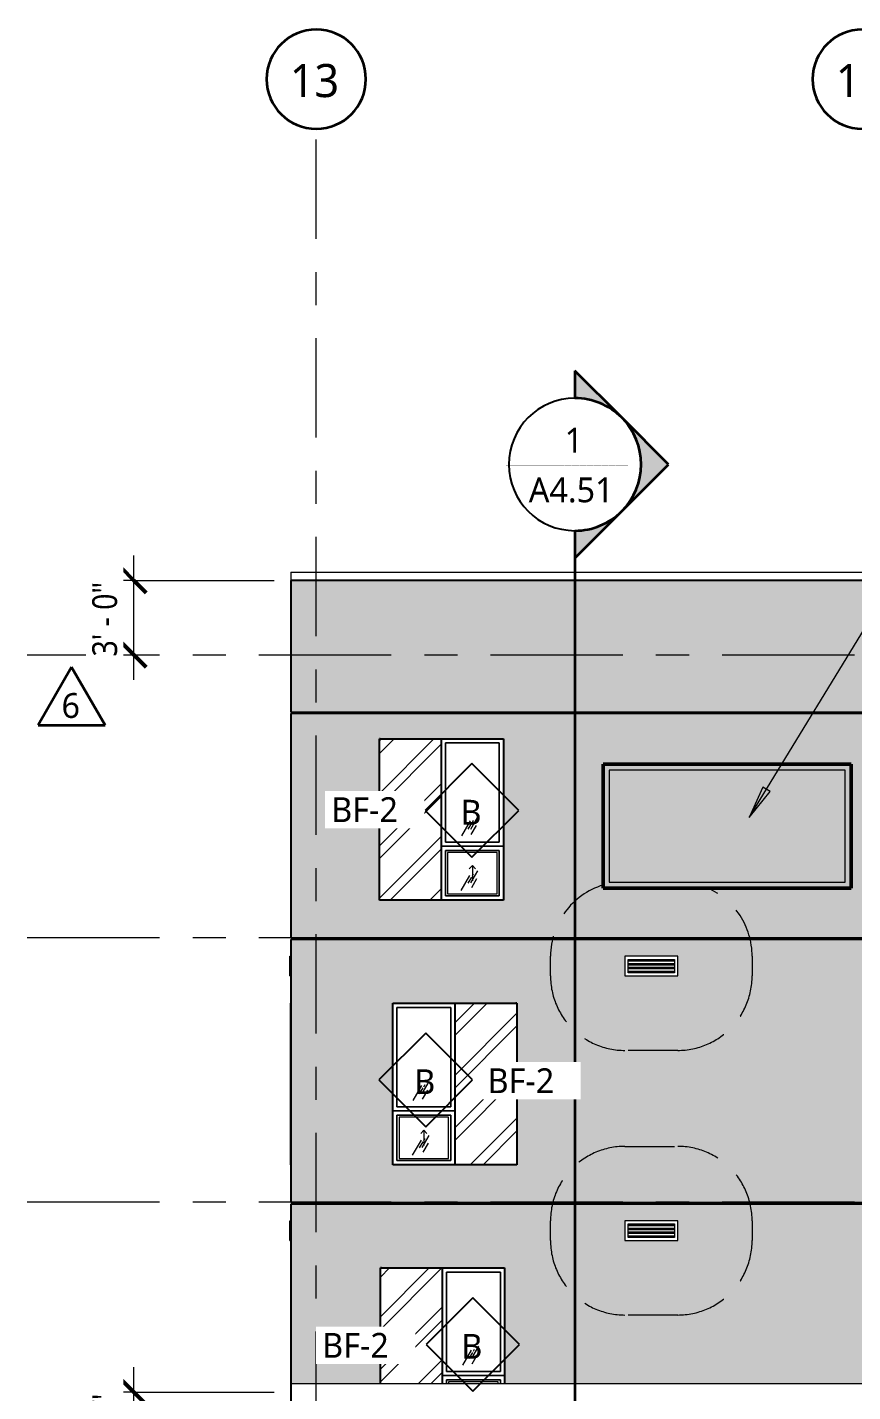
# Model space of a CAD drawing. Header units: inches. Extents: x 6 to 15224, y -733 to 6300.
# Drawn here: x 1318 to 1718, y 5641 to 6300 of the extents above; entities that cross this region are included whole.
import ezdxf

# ---------------------------------------------------------------- set-up
doc = ezdxf.new("R2010")
doc.units = ezdxf.units.IN
doc.header["$MEASUREMENT"] = 0
for name, pattern in [('Center 1_2_', [112, 64, -16, 16, -16]), ('Center 3_8_', [96, 48, -16, 16, -16]), ('Hidden 3_16_', [36, 24, -12])]:
    doc.linetypes.add(name, pattern=pattern)
for name, color, linetype, lineweight in [('A-ANNO-DIMS', 211, 'Continuous', 13), ('A-ANNO-DIMS-128', 211, 'Continuous', 13), ('A-ANNO-NOTE', 131, 'Continuous', 25), ('A-DETL', 90, 'Continuous', 13), ('A-DETL-GENF', 92, 'Continuous', 13), ('A-FLOR-LEVL', 51, 'Continuous', 13), ('A-GENM', 13, 'Continuous', 18), ('A-GLAZ', 151, 'Continuous', 25), ('A-GLAZ-IDEN', 152, 'Continuous', 25), ('A-GLAZ-SILL', 1, 'Continuous', 18), ('A-WALL', 113, 'Continuous', 25), ('A-WALL-PATT', 111, 'Continuous', 25), ('G-ANNO-REVC-IDEN', 71, 'Continuous', 35), ('G-ANNO-SYMB', 111, 'Continuous', 13), ('G-ANNO-TEXT', 231, 'Continuous', 13), ('M-EQPM', 50, 'Continuous', 18), ('M-EQPM-HDLN', 50, 'Hidden 3_16_', 13), ('S-GRID', 1, 'Continuous', 13), ('S-GRID-IDEN', 1, 'Continuous', 35)]:
    doc.layers.add(name, color=color, linetype=linetype, lineweight=lineweight)
doc.styles.add('Open Sans_5', font='OpenSans-Regular.ttf', dxfattribs={"height": 12})
doc.styles.add('Open Sans_6', font='OpenSans-Regular.ttf', dxfattribs={"height": 16})
doc.styles.add('Open Sans_7', font='OpenSans-Regular.ttf', dxfattribs={"height": 2})
doc.styles.add('Open Sans_8', font='OpenSans-Regular.ttf', dxfattribs={"width": 0.88, "height": 12})
doc.dimstyles.new('Linear_-_3_32__1', dxfattribs={"dimscale": 12, "dimtxt": 12.89496, "dimasz": 1, "dimexe": 1, "dimexo": 0.666667, "dimgap": 0.333333, "dimtad": 1, "dimdec": 8, "dimrnd": 0.003906, "dimzin": 3, "dimdsep": 46, "dimlunit": 4, "dimtxsty": 'Open Sans_8', "dimblk1": 'OBLIQUE', "dimblk2": 'OBLIQUE', "dimsah": 1, "dimcen": 0.09, "dimdle": 1, "dimadec": 3, "dimazin": 2, "dimtfac": 1, "dimtdec": 4, "dimtix": 1, "dimtmove": 0, "dimatfit": 3, "dimfxl": 1, "dimtvp": 1, "dimtfill": 1, "dimfrac": 2, "dimtolj": 1, "dimtzin": 0, "dimarcsym": 2})
pattern_1 = [(0, (3669.6447, 0), (5.12, 1.28), [0.16896, -3.671, 0.16896, -3.671, -20.48]), (0, (3669.6447, 0), (5.12, 1.28), [-7.68, 0.16896, -7.511, 0.16896, -3.671, -8.96]), (0, (3669.6447, 0), (5.12, 1.28), [-19.2, 0.16896, -2.391, 0.16896, -6.231]), (120, (3671.5647, 0.64), (-3.66851252, 3.79405007), [0.16896, -3.671, 0.16896, -3.671, -20.48]), (120, (3671.5647, 0.64), (-3.66851252, 3.79405007), [-7.68, 0.16896, -7.511, 0.16896, -3.671, -8.96]), (120, (3671.5647, 0.64), (-3.66851252, 3.79405007), [-19.2, 0.16896, -2.391, 0.16896, -6.231]), (240, (3672.2047, 3.2), (-1.45148748, -5.07405007), [0.16896, -3.671, 0.16896, -3.671, -20.48]), (240, (3672.2047, 3.2), (-1.45148748, -5.07405007), [-7.68, 0.16896, -7.511, 0.16896, -3.671, -8.96]), (240, (3672.2047, 3.2), (-1.45148748, -5.07405007), [-19.2, 0.16896, -2.391, 0.16896, -6.231])]
pattern_2 = [(45, (-1601.527, 0), (-12.671354, 12.671354), []), (45, (-1601.527, 19.2), (-12.671354, 12.671354), [])]

# ---------------------------------------------------------------- blocks, each defined once
blk = doc.blocks.new('1-2 WD Adaptive-Recess-TS - 2_-6_x6_-6_ - 2_-6_ Recess L-12471049-WEST ELEVATION')
at = {"layer": 'A-GLAZ', "lineweight": 13}
h = blk.add_hatch(dxfattribs=at)
h.set_pattern_fill('FP_71', color=256, style=0, pattern_type=2)
h.set_pattern_definition([(45.064, (-1646.699, 0), (-12.699375, 12.61497), []), (45.064, (-1646.699, 19.2), (-12.699375, 12.61497), [])])
h.paths.add_polyline_path([(-3782.03, 5878.5), (-3752.5, 5878.5), (-3752.5, 5956.5), (-3782.5, 5956.5), (-3782.5, 5878.5)])
h = blk.add_hatch(dxfattribs=at)
h.set_pattern_fill('FP_73', color=256, style=0, pattern_type=2)
h.set_pattern_definition([(59.808, (-3730.003, 5944.306), (144.0017, 239.99866), [9, -754.581]), (59.808, (-3730.737, 5937.693), (144.0017, 239.99866), [12, -751.581]), (59.808, (-3725.552, 5943.123), (144.0017, 239.99866), [6, -757.581]), (59.808, (-3727.141, 5940.344), (144.0017, 239.99866), [2, -761.581]), (59.808, (-3724.446, 5941.098), (144.0017, 239.99866), [15, -748.581]), (59.808, (-3699.028, 5910.904), (144.0017, 239.99866), [5.063, -758.519]), (59.808, (-3699.469, 5913.168), (144.0017, 239.99866), [6.75, -756.831]), (59.808, (-3700.678, 5913.025), (144.0017, 239.99866), [3.375, -760.206]), (59.808, (-3698.647, 5916.529), (144.0017, 239.99866), [1.125, -762.456]), (59.808, (-3703.861, 5909.797), (144.0017, 239.99866), [8.437, -755.144])])
h.paths.add_polyline_path([(-3750.5, 5906.5), (-3724.5, 5906.5), (-3724.5, 5954.5), (-3750.5, 5954.5), (-3750.5, 5921.14)])
at = {"layer": 'A-GLAZ-SILL', "lineweight": 13}
h = blk.add_hatch(dxfattribs=at)
h.set_pattern_fill('FP_72', color=256, style=0, pattern_type=2)
h.set_pattern_definition([(59.808, (-3730.003, 5918.306), (144.0017, 239.99866), [9, -754.581]), (59.808, (-3730.737, 5911.693), (144.0017, 239.99866), [12, -751.581]), (59.808, (-3725.552, 5917.123), (144.0017, 239.99866), [6, -757.581]), (59.808, (-3727.141, 5914.344), (144.0017, 239.99866), [2, -761.581]), (59.808, (-3724.446, 5915.098), (144.0017, 239.99866), [15, -748.581]), (59.808, (-3699.028, 5884.904), (144.0017, 239.99866), [5.062, -758.519]), (59.808, (-3699.469, 5887.168), (144.0017, 239.99866), [6.75, -756.831]), (59.808, (-3700.678, 5887.025), (144.0017, 239.99866), [3.375, -760.206]), (59.808, (-3698.647, 5890.529), (144.0017, 239.99866), [1.125, -762.456]), (59.808, (-3703.861, 5883.797), (144.0017, 239.99866), [8.438, -755.144])])
h.paths.add_polyline_path([(-3729.5, 5881.5), (-3725.5, 5881.5), (-3725.5, 5901.5), (-3749.5, 5901.5), (-3749.5, 5881.5)])
at = {"layer": 'A-GLAZ'}
for p, q in [((-3782.5, 5878.5), (-3782.5, 5956.5)), ((-3782.03, 5956.5), (-3782.5, 5956.5)), ((-3752.5, 5878.5), (-3752.5, 5956.5)), ((-3782.03, 5878.5), (-3782.5, 5878.5))]:
    blk.add_line(p, q, dxfattribs=at)
at = {"layer": 'A-GLAZ', "lineweight": 13}
for p, q in [((-3782.03, 5956.5), (-3722.5, 5956.5)), ((-3724.5, 5954.5), (-3750.5, 5954.5)), ((-3750.5, 5954.5), (-3750.5, 5906.5)), ((-3724.5, 5906.5), (-3724.5, 5954.5)), ((-3722.5, 5956.5), (-3722.5, 5878.5)), ((-3752.5, 5904.5), (-3722.5, 5904.5)), ((-3722.5, 5904.5), (-3752.5, 5904.5)), ((-3750.5, 5906.5), (-3724.5, 5906.5)), ((-3724.5, 5902.5), (-3750.5, 5902.5)), ((-3750.5, 5902.5), (-3750.5, 5880.5)), ((-3724.5, 5880.5), (-3724.5, 5902.5)), ((-3722.5, 5878.5), (-3782.03, 5878.5)), ((-3750.5, 5880.5), (-3724.5, 5880.5))]:
    blk.add_line(p, q, dxfattribs=at)
at = {"layer": 'A-GLAZ', "linetype": 'Hidden 3_16_', "lineweight": 13}
for q in [(-3739, 5893.67), (-3736, 5893.67), (-3737.5, 5887.83)]:
    blk.add_line((-3737.5, 5895.17), q, dxfattribs=at)
at = {"layer": 'A-GLAZ-SILL'}
for p, q in [((-3750.5, 5954.5), (-3724.5, 5954.5)), ((-3750.5, 5906.5), (-3750.5, 5954.5)), ((-3724.5, 5954.5), (-3750.5, 5954.5)), ((-3750.5, 5954.5), (-3750.5, 5906.5)), ((-3724.5, 5954.5), (-3724.5, 5906.5)), ((-3724.5, 5906.5), (-3724.5, 5954.5)), ((-3724.5, 5906.5), (-3750.5, 5906.5)), ((-3750.5, 5906.5), (-3724.5, 5906.5)), ((-3750.5, 5902.5), (-3724.5, 5902.5)), ((-3750.5, 5880.5), (-3750.5, 5902.5)), ((-3724.5, 5902.5), (-3750.5, 5902.5)), ((-3750.5, 5902.5), (-3750.5, 5880.5)), ((-3725.5, 5901.5), (-3749.5, 5901.5)), ((-3749.5, 5901.5), (-3749.5, 5881.5)), ((-3725.5, 5881.5), (-3725.5, 5901.5)), ((-3724.5, 5902.5), (-3724.5, 5880.5)), ((-3724.5, 5880.5), (-3724.5, 5902.5)), ((-3749.5, 5881.5), (-3725.5, 5881.5)), ((-3724.5, 5880.5), (-3750.5, 5880.5)), ((-3750.5, 5880.5), (-3724.5, 5880.5))]:
    blk.add_line(p, q, dxfattribs=at)
blk = doc.blocks.new('1-2 WD Adaptive-Recess-TS - 2_-6_x6_-6_ - 2_-6_ Recess L-V18-WEST ELEVATION')
at = {"layer": 'A-GLAZ', "lineweight": 13}
h = blk.add_hatch(dxfattribs=at)
h.set_pattern_fill('FP_74', color=256, style=0, pattern_type=2)
h.set_pattern_definition([(45.064, (-1646.697, 0), (-12.699375, 12.61497), []), (45.064, (-1646.697, 19.2), (-12.699375, 12.61497), [])])
h.paths.add_polyline_path([(-3761.75, 5644.75), (-3752, 5644.75), (-3752, 5700.75), (-3782, 5700.75), (-3782, 5644.75)])
h = blk.add_hatch(dxfattribs=at)
h.set_pattern_fill('FP_76', color=256, style=0, pattern_type=2)
h.set_pattern_definition([(59.808, (-3729.503, 5688.556), (144.0017, 239.99866), [9, -754.581]), (59.808, (-3730.237, 5681.943), (144.0017, 239.99866), [12, -751.581]), (59.808, (-3725.052, 5687.373), (144.0017, 239.99866), [6, -757.581]), (59.808, (-3726.641, 5684.594), (144.0017, 239.99866), [2, -761.581]), (59.808, (-3723.946, 5685.348), (144.0017, 239.99866), [15, -748.581]), (59.808, (-3698.528, 5655.154), (144.0017, 239.99866), [5.063, -758.519]), (59.808, (-3698.969, 5657.418), (144.0017, 239.99866), [6.75, -756.831]), (59.808, (-3700.178, 5657.275), (144.0017, 239.99866), [3.375, -760.206]), (59.808, (-3698.147, 5660.779), (144.0017, 239.99866), [1.125, -762.456]), (59.808, (-3703.361, 5654.047), (144.0017, 239.99866), [8.437, -755.144])])
h.paths.add_polyline_path([(-3750, 5650.75), (-3724, 5650.75), (-3724, 5698.75), (-3750, 5698.75), (-3750, 5676.75)])
at = {"layer": 'A-GLAZ-SILL', "lineweight": 13}
h = blk.add_hatch(dxfattribs=at)
h.set_pattern_fill('FP_75', color=256, style=0, pattern_type=2)
h.set_pattern_definition([(59.808, (-3729.503, 5662.556), (144.0017, 239.99866), [9, -754.581]), (59.808, (-3730.237, 5655.943), (144.0017, 239.99866), [12, -751.581]), (59.808, (-3725.052, 5661.373), (144.0017, 239.99866), [6, -757.581]), (59.808, (-3726.641, 5658.594), (144.0017, 239.99866), [2, -761.581]), (59.808, (-3723.946, 5659.348), (144.0017, 239.99866), [15, -748.581]), (59.808, (-3698.528, 5629.154), (144.0017, 239.99866), [5.062, -758.519]), (59.808, (-3698.969, 5631.418), (144.0017, 239.99866), [6.75, -756.831]), (59.808, (-3700.178, 5631.275), (144.0017, 239.99866), [3.375, -760.206]), (59.808, (-3698.147, 5634.779), (144.0017, 239.99866), [1.125, -762.456]), (59.808, (-3703.361, 5628.047), (144.0017, 239.99866), [8.438, -755.144])])
h.paths.add_polyline_path([(-3748, 5644.75), (-3725, 5644.75), (-3725, 5645.75), (-3749, 5645.75), (-3749, 5644.75)])
at = {"layer": 'A-GLAZ'}
for p, q in [((-3782, 5644.75), (-3782, 5700.75)), ((-3781.53, 5700.75), (-3782, 5700.75)), ((-3752, 5644.75), (-3752, 5700.75))]:
    blk.add_line(p, q, dxfattribs=at)
at = {"layer": 'A-GLAZ', "lineweight": 13}
for p, q in [((-3781.53, 5700.75), (-3722, 5700.75)), ((-3724, 5698.75), (-3750, 5698.75)), ((-3750, 5698.75), (-3750, 5650.75)), ((-3724, 5650.75), (-3724, 5698.75)), ((-3722, 5700.75), (-3722, 5644.75)), ((-3750, 5650.75), (-3724, 5650.75)), ((-3752, 5648.75), (-3722, 5648.75)), ((-3722, 5648.75), (-3752, 5648.75)), ((-3724, 5646.75), (-3750, 5646.75)), ((-3750, 5646.75), (-3750, 5644.75)), ((-3724, 5644.75), (-3724, 5646.75))]:
    blk.add_line(p, q, dxfattribs=at)
at = {"layer": 'A-GLAZ-SILL'}
for p, q in [((-3750, 5698.75), (-3724, 5698.75)), ((-3750, 5650.75), (-3750, 5698.75)), ((-3724, 5698.75), (-3750, 5698.75)), ((-3750, 5698.75), (-3750, 5650.75)), ((-3724, 5698.75), (-3724, 5650.75)), ((-3724, 5650.75), (-3724, 5698.75)), ((-3724, 5650.75), (-3750, 5650.75)), ((-3750, 5650.75), (-3724, 5650.75)), ((-3750, 5646.75), (-3724, 5646.75)), ((-3750, 5644.75), (-3750, 5646.75)), ((-3724, 5646.75), (-3750, 5646.75)), ((-3750, 5646.75), (-3750, 5644.75)), ((-3725, 5645.75), (-3749, 5645.75)), ((-3749, 5645.75), (-3749, 5644.75)), ((-3725, 5644.75), (-3725, 5645.75)), ((-3724, 5646.75), (-3724, 5644.75)), ((-3724, 5644.75), (-3724, 5646.75))]:
    blk.add_line(p, q, dxfattribs=at)
blk = doc.blocks.new('1-2 WD Adaptive-Recess-TS - 2_-6_x6_-6_ - 2_-6_ Recess R-12470995-WEST ELEVATION')
at = {"layer": 'A-GLAZ', "lineweight": 13}
h = blk.add_hatch(dxfattribs=at)
h.set_pattern_fill('FP_79', color=256, style=0, pattern_type=2)
h.set_pattern_definition([(59.808, (-3753.503, 5816.431), (144.0017, 239.99866), [9, -754.581]), (59.808, (-3754.237, 5809.818), (144.0017, 239.99866), [12, -751.581]), (59.808, (-3749.052, 5815.248), (144.0017, 239.99866), [6, -757.581]), (59.808, (-3750.641, 5812.469), (144.0017, 239.99866), [2, -761.581]), (59.808, (-3747.946, 5813.223), (144.0017, 239.99866), [15, -748.581]), (59.808, (-3722.528, 5783.029), (144.0017, 239.99866), [5.063, -758.519]), (59.808, (-3722.969, 5785.293), (144.0017, 239.99866), [6.75, -756.831]), (59.808, (-3724.178, 5785.15), (144.0017, 239.99866), [3.375, -760.206]), (59.808, (-3722.147, 5788.654), (144.0017, 239.99866), [1.125, -762.456]), (59.808, (-3727.361, 5781.922), (144.0017, 239.99866), [8.437, -755.144])])
h.paths.add_polyline_path([(-3748, 5778.62), (-3748, 5826.62), (-3774, 5826.62), (-3774, 5778.62), (-3761.75, 5778.62)])
h = blk.add_hatch(dxfattribs=at)
h.set_pattern_fill('FP_77', color=256, style=0, pattern_type=2)
h.set_pattern_definition([(45.064, (-1575.361, 0), (-12.64331, 12.67116), []), (45.064, (-1575.361, 19.2), (-12.64331, 12.67116), [])])
h.paths.add_polyline_path([(-3716, 5750.62), (-3716, 5828.62), (-3746, 5828.62), (-3746, 5750.62), (-3716.47, 5750.62)])
at = {"layer": 'A-GLAZ-SILL', "lineweight": 13}
h = blk.add_hatch(dxfattribs=at)
h.set_pattern_fill('FP_78', color=256, style=0, pattern_type=2)
h.set_pattern_definition([(59.808, (-3753.503, 5790.431), (144.0017, 239.99866), [9, -754.581]), (59.808, (-3754.237, 5783.818), (144.0017, 239.99866), [12, -751.581]), (59.808, (-3749.052, 5789.248), (144.0017, 239.99866), [6, -757.581]), (59.808, (-3750.641, 5786.469), (144.0017, 239.99866), [2, -761.581]), (59.808, (-3747.946, 5787.223), (144.0017, 239.99866), [15, -748.581]), (59.808, (-3722.528, 5757.029), (144.0017, 239.99866), [5.062, -758.519]), (59.808, (-3722.969, 5759.293), (144.0017, 239.99866), [6.75, -756.831]), (59.808, (-3724.178, 5759.15), (144.0017, 239.99866), [3.375, -760.206]), (59.808, (-3722.147, 5762.654), (144.0017, 239.99866), [1.125, -762.456]), (59.808, (-3727.361, 5755.922), (144.0017, 239.99866), [8.438, -755.144])])
h.paths.add_polyline_path([(-3757.54, 5753.62), (-3749, 5753.62), (-3749, 5773.62), (-3773, 5773.62), (-3773, 5753.62), (-3761.75, 5753.62)])
at = {"layer": 'A-GLAZ', "lineweight": 13}
for p, q in [((-3776, 5828.62), (-3716.47, 5828.62)), ((-3776, 5750.62), (-3776, 5828.62)), ((-3748, 5826.62), (-3774, 5826.62)), ((-3774, 5826.62), (-3774, 5778.62)), ((-3748, 5778.62), (-3748, 5826.62)), ((-3776, 5776.62), (-3746, 5776.62)), ((-3746, 5776.62), (-3776, 5776.62)), ((-3774, 5778.62), (-3748, 5778.62)), ((-3748, 5774.62), (-3774, 5774.62)), ((-3774, 5774.62), (-3774, 5752.62)), ((-3748, 5752.62), (-3748, 5774.62)), ((-3716.47, 5750.62), (-3776, 5750.62)), ((-3774, 5752.62), (-3748, 5752.62))]:
    blk.add_line(p, q, dxfattribs=at)
at = {"layer": 'A-GLAZ'}
for p, q in [((-3746, 5828.62), (-3746, 5750.62)), ((-3716, 5828.62), (-3716.47, 5828.62)), ((-3716, 5828.62), (-3716, 5750.62)), ((-3716, 5750.62), (-3716.47, 5750.62))]:
    blk.add_line(p, q, dxfattribs=at)
at = {"layer": 'A-GLAZ', "linetype": 'Hidden 3_16_', "lineweight": 13}
for q in [(-3762.5, 5765.79), (-3759.5, 5765.79), (-3761, 5759.96)]:
    blk.add_line((-3761, 5767.29), q, dxfattribs=at)
at = {"layer": 'A-GLAZ-SILL'}
for p, q in [((-3774, 5826.62), (-3748, 5826.62)), ((-3774, 5778.62), (-3774, 5826.62)), ((-3748, 5826.62), (-3774, 5826.62)), ((-3774, 5826.62), (-3774, 5778.62)), ((-3748, 5826.62), (-3748, 5778.62)), ((-3748, 5778.62), (-3748, 5826.62)), ((-3748, 5778.62), (-3774, 5778.62)), ((-3774, 5778.62), (-3748, 5778.62)), ((-3774, 5774.62), (-3748, 5774.62)), ((-3774, 5752.62), (-3774, 5774.62)), ((-3748, 5774.62), (-3774, 5774.62)), ((-3774, 5774.62), (-3774, 5752.62)), ((-3749, 5773.62), (-3773, 5773.62)), ((-3773, 5773.62), (-3773, 5753.62)), ((-3749, 5753.62), (-3749, 5773.62)), ((-3748, 5774.62), (-3748, 5752.62)), ((-3748, 5752.62), (-3748, 5774.62)), ((-3748, 5752.62), (-3774, 5752.62)), ((-3774, 5752.62), (-3748, 5752.62)), ((-3773, 5753.62), (-3749, 5753.62))]:
    blk.add_line(p, q, dxfattribs=at)
blk = doc.blocks.new('1-2 WD Adaptive-Recess-TS - 4_-0_x6_-6_ - 1_-6_ Recess R-V26-WEST ELEVATION')
at = {"layer": 'A-GLAZ', "lineweight": 13}
h = blk.add_hatch(dxfattribs=at)
h.set_pattern_fill('FP_70', color=256, style=0, pattern_type=2)
h.set_pattern_definition(pattern_2)
h.paths.add_polyline_path([(-3825.34, 5878.5), (-3825.31, 5878.5), (-3825.34, 5886.68)])
at = {"layer": 'A-GLAZ'}
for p, q in [((-3825.34, 5956.5), (-3825.34, 5878.5)), ((-3825.31, 5956.5), (-3825.34, 5956.5)), ((-3825.31, 5878.5), (-3825.34, 5878.5))]:
    blk.add_line(p, q, dxfattribs=at)
blk = doc.blocks.new('1-2 WD Adaptive-Recess-TS - 4_-0_x6_-6_ - 1_-6_ Recess R-V28-WEST ELEVATION')
at = {"layer": 'A-GLAZ', "lineweight": 13}
h = blk.add_hatch(dxfattribs=at)
h.set_pattern_fill('FP_70', color=256, style=0, pattern_type=2)
h.set_pattern_definition(pattern_2)
h.paths.add_polyline_path([(-3825.34, 5622.75), (-3825.31, 5622.75), (-3825.34, 5628.2)])
at = {"layer": 'A-GLAZ'}
for p, q in [((-3825.34, 5700.75), (-3825.34, 5622.75)), ((-3825.31, 5700.75), (-3825.34, 5700.75)), ((-3825.31, 5622.75), (-3825.34, 5622.75))]:
    blk.add_line(p, q, dxfattribs=at)
blk = doc.blocks.new('1-2 WD Adaptive-Recess-TS - 2_-6_x6_-6_ - 2_-6_ Recess L-V32-WEST ELEVATION')
at = {"layer": 'A-GLAZ', "lineweight": 13}
h = blk.add_hatch(dxfattribs=at)
h.set_pattern_fill('FP_97', color=256, style=0, pattern_type=2)
h.set_pattern_definition([(86.194, (-3770.667, 0), (-2.5137952, -12.4475912), []), (86.194, (-3770.667, 19.2), (-2.5137952, -12.4475912), [])])
h.paths.add_polyline_path([(-3825.34, 5750.62), (-3825.31, 5750.62), (-3825.34, 5766.06)])
at = {"layer": 'A-GLAZ'}
blk.add_line((-3825.34, 5750.62), (-3825.34, 5828.62), dxfattribs=at)
blk = doc.blocks.new('ME Louvers w Trim-AM - 24_ x 8_-17810123-WEST ELEVATION')
at = {"layer": 'M-EQPM'}
for p, q in [((-3825.8125, 5458.25), (-3825.8125, 5467.75)), ((-3825.8125, 5467.75), (-3825.3125, 5467.75)), ((-3825.8125, 5458.25), (-3825.3125, 5458.25))]:
    blk.add_line(p, q, dxfattribs=at)
blk = doc.blocks.new('ME Louvers w Trim-AM - 24_ x 8_-17810062-WEST ELEVATION')
at = {"layer": 'A-GENM', "lineweight": 13}
for p, q in [((-3639.75, 5721.5), (-3662.25, 5721.5)), ((-3662.25, 5721.23), (-3639.75, 5721.23)), ((-3639.75, 5719.85), (-3662.25, 5719.85)), ((-3639.75, 5719.7), (-3662.25, 5719.7)), ((-3639.75, 5719.65), (-3662.25, 5719.65)), ((-3662.25, 5719.38), (-3639.75, 5719.38)), ((-3639.75, 5718), (-3662.25, 5718)), ((-3639.75, 5717.85), (-3662.25, 5717.85)), ((-3639.75, 5717.8), (-3662.25, 5717.8)), ((-3662.25, 5717.53), (-3639.75, 5717.53)), ((-3639.75, 5716.15), (-3662.25, 5716.15)), ((-3639.75, 5716), (-3662.25, 5716))]:
    blk.add_line(p, q, dxfattribs=at)
at = {"layer": 'M-EQPM'}
for p, q in [((-3638.25, 5723.5), (-3663.75, 5723.5)), ((-3663.75, 5723.5), (-3663.75, 5714)), ((-3638.25, 5714), (-3638.25, 5723.5)), ((-3662.25, 5715.5), (-3662.25, 5722)), ((-3662.25, 5722), (-3639.75, 5722)), ((-3639.75, 5722), (-3639.75, 5715.5)), ((-3663.75, 5714), (-3638.25, 5714)), ((-3639.75, 5715.5), (-3662.25, 5715.5))]:
    blk.add_line(p, q, dxfattribs=at)
at = {"layer": 'M-EQPM-HDLN'}
for p, q in [((-3663.75, 5759.5), (-3638.25, 5759.5)), ((-3699.75, 5714), (-3699.75, 5723.5)), ((-3602.25, 5723.5), (-3602.25, 5714)), ((-3638.25, 5678), (-3663.75, 5678))]:
    blk.add_line(p, q, dxfattribs=at)
for centre, start, end in [((-3663.75, 5723.5), 90, 180), ((-3638.25, 5723.5), 0, 90), ((-3663.75, 5714), 180, 270), ((-3638.25, 5714), 270, 0)]:
    blk.add_arc(centre, 36, start, end, dxfattribs=at)
blk = doc.blocks.new('ME Louvers w Trim-AM - 24_ x 8_-V53-WEST ELEVATION')
at = {"layer": 'A-GENM', "lineweight": 13}
for p, q in [((-3639.75, 5849.37), (-3662.25, 5849.37)), ((-3662.25, 5849.11), (-3639.75, 5849.11)), ((-3639.75, 5847.72), (-3662.25, 5847.72)), ((-3639.75, 5847.57), (-3662.25, 5847.57)), ((-3639.75, 5847.52), (-3662.25, 5847.52)), ((-3662.25, 5847.26), (-3639.75, 5847.26)), ((-3639.75, 5845.87), (-3662.25, 5845.87)), ((-3639.75, 5845.72), (-3662.25, 5845.72)), ((-3639.75, 5845.67), (-3662.25, 5845.67)), ((-3662.25, 5845.41), (-3639.75, 5845.41)), ((-3639.75, 5844.02), (-3662.25, 5844.02)), ((-3639.75, 5843.87), (-3662.25, 5843.87))]:
    blk.add_line(p, q, dxfattribs=at)
at = {"layer": 'M-EQPM'}
for p, q in [((-3638.25, 5851.37), (-3663.75, 5851.37)), ((-3663.75, 5851.37), (-3663.75, 5841.87)), ((-3662.25, 5843.37), (-3662.25, 5849.87)), ((-3662.25, 5849.87), (-3639.75, 5849.87)), ((-3639.75, 5849.87), (-3639.75, 5843.37)), ((-3638.25, 5841.87), (-3638.25, 5851.37)), ((-3663.75, 5841.87), (-3638.25, 5841.87)), ((-3639.75, 5843.37), (-3662.25, 5843.37))]:
    blk.add_line(p, q, dxfattribs=at)
at = {"layer": 'M-EQPM-HDLN'}
for p, q in [((-3699.75, 5841.87), (-3699.75, 5851.37)), ((-3602.25, 5851.37), (-3602.25, 5841.87)), ((-3638.25, 5805.87), (-3663.75, 5805.87))]:
    blk.add_line(p, q, dxfattribs=at)
for centre, start, end in [((-3663.75, 5851.37), 107.079, 180), ((-3638.25, 5851.37), 0, 66.32542), ((-3663.75, 5841.87), 180, 270), ((-3638.25, 5841.87), 270, 0)]:
    blk.add_arc(centre, 36, start, end, dxfattribs=at)
blk = doc.blocks.new('Grid - AN Grid Head-AM-799031-WEST ELEVATION')
at = {"layer": 'S-GRID-IDEN'}
for start, end in [(360, 180), (180, 360)]:
    blk.add_arc((-24, 6275.21), 24, start, end, dxfattribs=at)
blk = doc.blocks.new('TAG Window-AM - Standard-51685-WEST ELEVATION')
at = {"layer": 'A-GLAZ-IDEN'}
for p, q in [((-3095.5, 5558.5), (-3118.13, 5535.88)), ((-3072.87, 5535.88), (-3095.5, 5558.5)), ((-3118.13, 5535.88), (-3095.5, 5513.25)), ((-3095.5, 5513.25), (-3072.87, 5535.88))]:
    blk.add_line(p, q, dxfattribs=at)
blk = doc.blocks.new('Section - CDs-919845-WEST ELEVATION')
at = {"layer": 'A-ANNO-NOTE', "lineweight": 13}
h = blk.add_hatch(color=256, dxfattribs=at)
edge = h.paths.add_edge_path()
edge.add_arc((-3687.9, 6089.03), 32, 45, 90)
edge.add_line((-3687.9, 6121.03), (-3687.9, 6134.28))
edge.add_line((-3687.9, 6134.28), (-3665.27, 6111.65))
h = blk.add_hatch(color=256, dxfattribs=at)
edge = h.paths.add_edge_path()
edge.add_line((-3642.65, 6089.03), (-3665.27, 6066.4))
edge.add_arc((-3687.9, 6089.03), 32, 315, 405)
edge.add_line((-3665.27, 6111.65), (-3642.65, 6089.03))
h = blk.add_hatch(color=256, dxfattribs=at)
edge = h.paths.add_edge_path()
edge.add_line((-3665.27, 6066.4), (-3687.9, 6043.77))
edge.add_line((-3687.9, 6043.77), (-3687.9, 6057.03))
edge.add_arc((-3687.9, 6089.03), 32, 270, 315)
at = {"layer": 'A-ANNO-NOTE', "lineweight": 35}
for p, q in [((-3665.27, 6111.65), (-3687.9, 6134.28)), ((-3687.9, 6134.28), (-3687.9, 6121.03)), ((-3642.65, 6089.03), (-3665.27, 6111.65)), ((-3665.27, 6066.4), (-3642.65, 6089.03)), ((-3687.9, 6043.77), (-3665.27, 6066.4)), ((-3687.9, 6057.03), (-3687.9, 6043.77))]:
    blk.add_line(p, q, dxfattribs=at)
at = {"layer": 'A-ANNO-NOTE'}
for start, end in [(90, 270), (270, 90)]:
    blk.add_arc((-3687.9, 6089.03), 32, start, end, dxfattribs=at)
at = {"layer": 'A-ANNO-NOTE', "lineweight": 35}
for start, end in [(45, 90), (315, 45), (270, 315)]:
    blk.add_arc((-3687.9, 6089.03), 32, start, end, dxfattribs=at)
blk = doc.blocks.new('DIMBLOCK29-WEST ELEVATION')
at = {"layer": 'A-ANNO-DIMS-128'}
for p, q in [((1369.98, 5592.75), (1369.98, 5652.75)), ((1369.98, 5640.75), (1357.98, 5640.75)), ((1369.98, 5640.75), (1437.86, 5640.75)), ((1369.98, 5604.75), (1369.5, 5604.75)), ((1369.98, 5604.75), (1381.98, 5604.75))]:
    blk.add_line(p, q, dxfattribs=at)
at = {"layer": 'A-ANNO-DIMS-128', "lineweight": 50}
for p, q in [((1369.98, 5640.75), (1363.98, 5646.75)), ((1369.98, 5640.75), (1375.98, 5634.75)), ((1369.98, 5604.75), (1363.98, 5610.75)), ((1369.98, 5604.75), (1375.98, 5598.75))]:
    blk.add_line(p, q, dxfattribs=at)
at = {"layer": 'A-ANNO-DIMS-128', "color": 0, "insert": (1349.84, 5603.98), "char_height": 12, "width": 45.0403, "attachment_point": 1, "rotation": 90, "line_spacing_factor": 1.151336, "style": 'Open Sans_8', "bg_fill": 3, "box_fill_scale": 1.25, "bg_fill_color": 256, "bg_fill_true_color": 13158600, "bg_fill_transparency": 0}
blk.add_mtext('3\' - 0"', dxfattribs=at)
blk = doc.blocks.new('_Oblique')
at = {"color": 0, "linetype": 'ByBlock', "lineweight": -2}
blk.add_line((-0.5, -0.5), (0.5, 0.5), dxfattribs=at)
blk = doc.blocks.new('TAG Revision-AM - Delta-51947-WEST ELEVATION')
at = {"layer": 'G-ANNO-REVC-IDEN'}
for p, q in [((-3931.28, 5991.06), (-3947.45, 5963.06)), ((-3931.28, 5991.06), (-3915.12, 5963.06)), ((-3947.45, 5963.06), (-3915.12, 5963.06))]:
    blk.add_line(p, q, dxfattribs=at)
blk = doc.blocks.new('DIMBLOCK34-WEST ELEVATION')
at = {"layer": 'A-ANNO-DIMS-128'}
for p, q in [((1369.98, 5985), (1369.98, 6045)), ((1369.98, 6033), (1357.98, 6033)), ((1369.98, 6033), (1437.86, 6033)), ((1369.98, 5997), (1369.5, 5997)), ((1369.98, 5997), (1381.98, 5997))]:
    blk.add_line(p, q, dxfattribs=at)
at = {"layer": 'A-ANNO-DIMS-128', "lineweight": 50}
for p, q in [((1369.98, 6033), (1363.98, 6039)), ((1369.98, 6033), (1375.98, 6027)), ((1369.98, 5997), (1363.98, 6003)), ((1369.98, 5997), (1375.98, 5991))]:
    blk.add_line(p, q, dxfattribs=at)
at = {"layer": 'A-ANNO-DIMS-128', "color": 0, "insert": (1349.84, 5996.23), "char_height": 12, "width": 45.0403, "attachment_point": 1, "rotation": 90, "line_spacing_factor": 1.151336, "style": 'Open Sans_8', "bg_fill": 3, "box_fill_scale": 1.25, "bg_fill_color": 256, "bg_fill_true_color": 13158600, "bg_fill_transparency": 0}
blk.add_mtext('3\' - 0"', dxfattribs=at)

msp = doc.modelspace()

# ---------------------------------------------------------------- hatches: boundary and pattern name
at = {"layer": 'A-DETL-GENF'}
h = msp.add_hatch(color=252, dxfattribs=at)
h.paths.add_polyline_path([(1710.33979127, 5884.25), (1716.85916239, 5884.25), (1716.85916239, 5944.25), (1596.85916239, 5944.25), (1596.85916239, 5884.25), (1599.85916239, 5884.25)])
h.paths.add_polyline_path([(1599.85916239, 5887.25), (1599.85916239, 5941.25), (1713.85916239, 5941.25), (1713.85916239, 5887.25), (1710.33979127, 5887.25)])
msp.add_hatch(color=7, dxfattribs=at).paths.add_polyline_path([(1713.85916239, 5887.25), (1713.85916239, 5941.25), (1599.85916239, 5941.25), (1599.85916239, 5887.25), (1710.33979127, 5887.25)])
at = {"layer": 'A-WALL-PATT', "lineweight": 13}
h = msp.add_hatch(dxfattribs=at)
h.set_pattern_fill('FP_17', color=256, style=0, pattern_type=2)
h.set_pattern_definition(pattern_1)
h.paths.add_polyline_path([(1509.42479127, 5969.375), (1807.85916239, 5969.375), (1807.85916239, 6033), (1445.85916239, 6033), (1445.85916239, 5969.375)])
h = msp.add_hatch(dxfattribs=at)
h.set_pattern_fill('FP_17', color=256, style=0, pattern_type=2)
h.set_pattern_definition(pattern_1)
h.paths.add_polyline_path([(1576.39645793, 5860.25), (1807.85916239, 5860.25), (1807.85916239, 5968.625), (1445.85916239, 5968.625), (1445.85916239, 5860.25), (1548.67166239, 5860.25)])
h.paths.add_polyline_path([(1509.42479127, 5878.5), (1488.67166239, 5878.5), (1488.67166239, 5956.5), (1548.67166239, 5956.5), (1548.67166239, 5878.5), (1518.67166239, 5878.5)])
h.paths.add_polyline_path([(1764.67166239, 5878.5), (1764.67166239, 5956.5), (1794.67166239, 5956.5), (1794.67166239, 5878.5), (1777.31145793, 5878.5)])
h.paths.add_polyline_path([(1716.85916239, 5884.25), (1596.85916239, 5884.25), (1596.85916239, 5944.25), (1716.85916239, 5944.25), (1716.85916239, 5921.13927351)])
h = msp.add_hatch(dxfattribs=at)
h.set_pattern_fill('FP_17', color=256, style=0, pattern_type=2)
h.set_pattern_definition(pattern_1)
h.paths.add_polyline_path([(1446.85916239, 5968.625), (1808.85916239, 5968.625), (1808.85916239, 5969.375), (1446.85916239, 5969.375)])
h = msp.add_hatch(dxfattribs=at)
h.set_pattern_fill('FP_17', color=256, style=0, pattern_type=2)
h.set_pattern_definition(pattern_1)
h.paths.add_polyline_path([(1643.3681246, 5732.375), (1807.85916239, 5732.375), (1807.85916239, 5859.5), (1445.85916239, 5859.5), (1445.85916239, 5732.375), (1632.17166239, 5732.375)])
h.paths.add_polyline_path([(1795.17166239, 5750.625), (1747.17166239, 5750.625), (1747.17166239, 5828.625), (1795.17166239, 5828.625), (1795.17166239, 5783.28727351)])
h.paths.add_polyline_path([(1555.17166239, 5750.625), (1495.17166239, 5750.625), (1495.17166239, 5828.625), (1555.17166239, 5828.625), (1555.17166239, 5783.28727351)])
h.paths.add_polyline_path([(1608.92166239, 5841.875), (1607.42166239, 5841.875), (1607.42166239, 5851.375), (1632.92166239, 5851.375), (1632.92166239, 5841.875), (1631.42166239, 5841.875)])
h = msp.add_hatch(dxfattribs=at)
h.set_pattern_fill('FP_17', color=256, style=0, pattern_type=2)
h.set_pattern_definition(pattern_1)
h.paths.add_polyline_path([(1446.85916239, 5859.5), (1807.85916239, 5859.5), (1807.85916239, 5860.25), (1446.85916239, 5860.25), (1446.85916239, 5859.68405993)])
h = msp.add_hatch(dxfattribs=at)
h.set_pattern_fill('FP_17', color=256, style=0, pattern_type=2)
h.set_pattern_definition(pattern_1)
h.paths.add_polyline_path([(1445.85916239, 5644.75), (1489.17166239, 5644.75), (1489.17166239, 5700.75), (1549.17166239, 5700.75), (1549.17166239, 5644.75), (1765.17166239, 5644.75), (1765.17166239, 5700.75), (1795.17166239, 5700.75), (1795.17166239, 5644.75), (1807.85916239, 5644.75), (1807.85916239, 5731.625), (1445.85916239, 5731.625), (1445.85916239, 5645.43527351)])
h.paths.add_polyline_path([(1631.42166239, 5714), (1607.42166239, 5714), (1607.42166239, 5723.5), (1632.92166239, 5723.5), (1632.92166239, 5714), (1631.49503196, 5714)])
h = msp.add_hatch(dxfattribs=at)
h.set_pattern_fill('FP_17', color=256, style=0, pattern_type=2)
h.set_pattern_definition(pattern_1)
h.paths.add_polyline_path([(1446.85916239, 5731.625), (1807.85916239, 5731.625), (1807.85916239, 5732.375), (1446.85916239, 5732.375), (1446.85916239, 5731.80905993)])
at = {"layer": 'G-ANNO-TEXT'}
msp.add_hatch(color=7, dxfattribs=at).paths.add_polyline_path([(1667.5505087, 5918.34956274), (1677.67803051, 5930.91421122), (1674.08097325, 5933.10727673)])

# ---------------------------------------------------------------- linework, layer by layer
at = {"layer": 'A-DETL', "lineweight": 50}
for p, q in [((1716.85916239, 5944.25), (1596.85916239, 5944.25)), ((1596.85916239, 5944.25), (1596.85916239, 5884.25)), ((1716.85916239, 5884.25), (1716.85916239, 5944.25)), ((1596.85916239, 5884.25), (1716.85916239, 5884.25))]:
    msp.add_line(p, q, dxfattribs=at)
at = {"layer": 'A-DETL', "lineweight": 18}
for p, q in [((1713.85916239, 5941.25), (1599.85916239, 5941.25)), ((1599.85916239, 5941.25), (1599.85916239, 5887.25)), ((1713.85916239, 5887.25), (1713.85916239, 5941.25)), ((1599.85916239, 5887.25), (1713.85916239, 5887.25))]:
    msp.add_line(p, q, dxfattribs=at)
at = {"layer": 'A-FLOR-LEVL', "linetype": 'Center 1_2_'}
for p, q in [((1318.4277019, 5997), (5455.71284829, 5997)), ((1318.4277019, 5860.5), (5455.71284829, 5860.5)), ((1318.4277019, 5732.625), (5455.71284829, 5732.625))]:
    msp.add_line(p, q, dxfattribs=at)
at = {"layer": 'A-WALL', "lineweight": 18}
for p, q in [((1445.85916239, 6037), (1445.85916239, 6033)), ((1445.85916239, 6037), (2114.48416239, 6037)), ((1445.85916239, 5644.75), (1445.85916239, 5640.75)), ((3543.26541239, 5644.75), (1445.85916239, 5644.75))]:
    msp.add_line(p, q, dxfattribs=at)
at = {"layer": 'A-WALL'}
for p, q in [((2114.48416239, 6033), (1445.85916239, 6033)), ((1445.85916239, 6033), (1445.85916239, 5969.375)), ((1445.85916239, 5969.375), (2114.48416239, 5969.375)), ((2114.48416239, 5968.625), (1445.85916239, 5968.625)), ((1445.85916239, 5968.625), (1445.85916239, 5860.25)), ((1446.85916239, 5969.375), (1446.85916239, 5968.625)), ((1489.14173768, 5956.5), (1548.67166239, 5956.5)), ((1548.67166239, 5956.5), (1548.67166239, 5878.5)), ((1548.67166239, 5878.5), (1489.14173768, 5878.5)), ((1445.85916239, 5860.25), (2114.48416239, 5860.25)), ((2114.48416239, 5859.5), (1445.85916239, 5859.5)), ((1445.85916239, 5859.5), (1445.85916239, 5732.375)), ((1446.85916239, 5860.25), (1446.85916239, 5859.5)), ((1495.17166239, 5828.625), (1554.7015871, 5828.625)), ((1495.17166239, 5750.625), (1495.17166239, 5828.625)), ((1554.7015871, 5750.625), (1495.17166239, 5750.625)), ((1445.85916239, 5732.375), (2114.48416239, 5732.375)), ((2114.48416239, 5731.625), (1445.85916239, 5731.625)), ((1445.85916239, 5731.625), (1445.85916239, 5644.75)), ((1446.85916239, 5732.375), (1446.85916239, 5731.625)), ((1489.64173768, 5700.75), (1549.17166239, 5700.75)), ((1549.17166239, 5700.75), (1549.17166239, 5644.75))]:
    msp.add_line(p, q, dxfattribs=at)
at = {"layer": 'G-ANNO-SYMB', "lineweight": 35}
msp.add_line((1583.27142485, 6057.02577096), (1583.27142485, 4995.90189314), dxfattribs=at)
at = {"layer": 'G-ANNO-TEXT', "color": 7}
for p, q in [((1667.5505087, 5918.34956274), (1782.13738386, 6106.29449605)), ((1674.08097325, 5933.10727673), (1667.5505087, 5918.34956274)), ((1667.5505087, 5918.34956274), (1677.67803051, 5930.91421122)), ((1677.67803051, 5930.91421122), (1674.08097325, 5933.10727673))]:
    msp.add_line(p, q, dxfattribs=at)
at = {"layer": 'S-GRID', "linetype": 'Center 3_8_'}
msp.add_line((1458.17166239, 4950), (1458.17166239, 6251.21253225), dxfattribs=at)

# ---------------------------------------------------------------- block references
at = {"layer": 'A-ANNO-NOTE', "lineweight": 35}
msp.add_blockref('Section - CDs-919845-WEST ELEVATION', (5271.17166239, 0), dxfattribs=at)
at = {"layer": 'A-GLAZ'}
for name in ['1-2 WD Adaptive-Recess-TS - 4_-0_x6_-6_ - 1_-6_ Recess R-V26-WEST ELEVATION', '1-2 WD Adaptive-Recess-TS - 2_-6_x6_-6_ - 2_-6_ Recess L-12471049-WEST ELEVATION', '1-2 WD Adaptive-Recess-TS - 2_-6_x6_-6_ - 2_-6_ Recess L-V32-WEST ELEVATION', '1-2 WD Adaptive-Recess-TS - 2_-6_x6_-6_ - 2_-6_ Recess R-12470995-WEST ELEVATION', '1-2 WD Adaptive-Recess-TS - 4_-0_x6_-6_ - 1_-6_ Recess R-V28-WEST ELEVATION', '1-2 WD Adaptive-Recess-TS - 2_-6_x6_-6_ - 2_-6_ Recess L-V18-WEST ELEVATION']:
    msp.add_blockref(name, (5271.17166239, 0), dxfattribs=at)
at = {"layer": 'A-GLAZ-IDEN'}
for p in [(4628.96004779, 385.96814603), (4606.59008718, 255.75), (4629.35916239, 127.875)]:
    msp.add_blockref('TAG Window-AM - Standard-51685-WEST ELEVATION', p, dxfattribs=at)
at = {"layer": 'G-ANNO-REVC-IDEN'}
msp.add_blockref('TAG Revision-AM - Delta-51947-WEST ELEVATION', (5271.17166239, 0), dxfattribs=at)
at = {"layer": 'M-EQPM'}
for p in [(5271.17166239, 383.625), (5271.17166239, 255.75)]:
    msp.add_blockref('ME Louvers w Trim-AM - 24_ x 8_-17810123-WEST ELEVATION', p, dxfattribs=at)
at = {"layer": 'M-EQPM-HDLN'}
for name in ['ME Louvers w Trim-AM - 24_ x 8_-V53-WEST ELEVATION', 'ME Louvers w Trim-AM - 24_ x 8_-17810062-WEST ELEVATION']:
    msp.add_blockref(name, (5271.17166239, 0), dxfattribs=at)
at = {"layer": 'S-GRID-IDEN'}
for p in [(1482.17166239, 0), (1746.17166239, 0)]:
    msp.add_blockref('Grid - AN Grid Head-AM-799031-WEST ELEVATION', p, dxfattribs=at)

# ---------------------------------------------------------------- texts
at = {"layer": 'A-GLAZ-IDEN', "lineweight": 13, "char_height": 12, "width": 13.332, "attachment_point": 1, "style": 'Open Sans_5'}
for insert in [(1527.91781113, 5926.97446234), (1505.54785052, 5796.75631631), (1528.31692573, 5668.88131631)]:
    msp.add_mtext('B', dxfattribs=dict(at, insert=insert))
at = {"layer": 'G-ANNO-REVC-IDEN', "lineweight": 13, "insert": (1334.98591823, 5978.53205052), "char_height": 12, "width": 11.716, "attachment_point": 1, "style": 'Open Sans_5'}
msp.add_mtext('6', dxfattribs=at)
at = {"layer": 'G-ANNO-SYMB', "attachment_point": 1}
for s, insert, char_height, width, style in [('1', (1578.26457004, 6106.7490018), 12, 11.716, 'Open Sans_5'), ('__________________________________________________', (1549.84323184, 6091.02205046), 2, 80.8, 'Open Sans_7'), ('A4.51', (1560.92913697, 6082.7490018), 12, 53.732, 'Open Sans_5')]:
    msp.add_mtext(s, dxfattribs=dict(at, insert=insert, char_height=char_height, width=width, style=style))
at = {"layer": 'S-GRID-IDEN', "lineweight": 13, "char_height": 16, "width": 30.704, "attachment_point": 1, "style": 'Open Sans_6'}
for s, insert in [('13', (1445.38775434, 6282.55736864)), ('12', (1709.38775434, 6282.55736864))]:
    msp.add_mtext(s, dxfattribs=dict(at, insert=insert))

# ---------------------------------------------------------------- next in the draw order: texts
at = {"layer": 'G-ANNO-TEXT', "color": 7, "char_height": 12, "width": 42.016, "attachment_point": 1, "style": 'Open Sans_5', "bg_fill": 3, "box_fill_scale": 1.25, "bg_fill_color": 256, "bg_fill_true_color": 13158600, "bg_fill_transparency": 0}
for insert in [(1465.40785452, 5928.22631662), (1541.00211781, 5797.21745412), (1461.00211781, 5669.34245412)]:
    msp.add_mtext('BF-2', dxfattribs=dict(at, insert=insert))

# ---------------------------------------------------------------- next in the draw order: dimensions: what is measured, and where the dimension line sits
at = {"layer": 'A-ANNO-DIMS'}
for base, p1, p2, picture, middle in [((1369.9826514577, 6033), (1361.4973700834, 5997), (1445.8591623918, 6033), 'DIMBLOCK34-WEST ELEVATION', (1359.8314253856, 6015)), ((1369.9826514577, 5640.75), (1361.4973700834, 5604.75), (1445.8591623918, 5640.75), 'DIMBLOCK29-WEST ELEVATION', (1359.8314253856, 5622.75))]:
    dim = msp.add_linear_dim(base=base, p1=p1, p2=p2, angle=90, dimstyle='Linear_-_3_32__1', override={"dimpost": '<>', "dimfxl": 91.721928}, dxfattribs=at)
    dim.commit()
    dim.dimension.update_dxf_attribs({"geometry": picture, "text_midpoint": middle})

doc.saveas('drawing.dxf')
